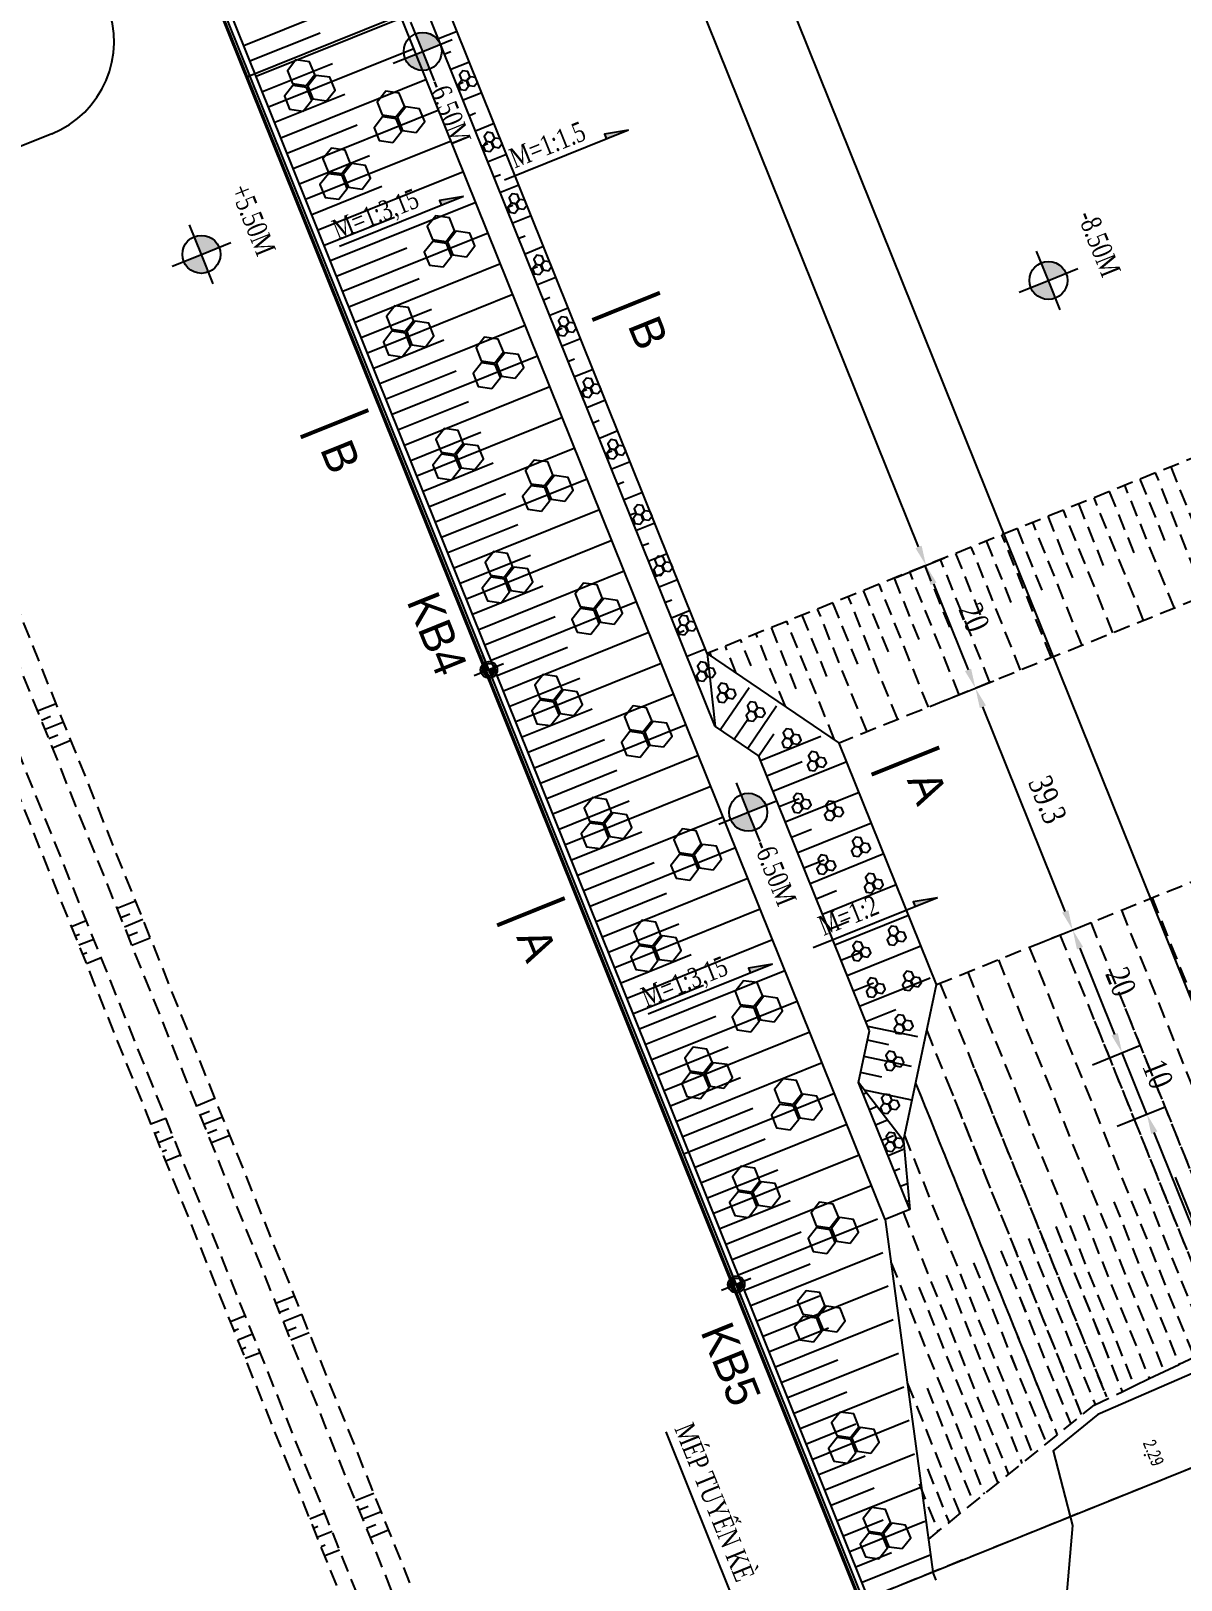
# Model space of a CAD drawing. Header units: millimetres. Extents: x 405522 to 410309, y 2303080 to 2310223.
# Drawn here: x 407684.7 to 407858.2, y 2306347.6 to 2306581.4 of the extents above; entities that cross this region are included whole.
import ezdxf
from ezdxf.enums import TextEntityAlignment as Align
from ezdxf.xclip import XClip

# ---------------------------------------------------------------- set-up
doc = ezdxf.new("R2010")
doc.units = ezdxf.units.MM
doc.header["$LTSCALE"] = 10
doc.header["$MEASUREMENT"] = 0
doc.header["$XCLIPFRAME"] = 0
doc.linetypes.add('HIDDEN', pattern=[0.375, 0.25, -0.125])
doc.layers.get('0').update_dxf_attribs({"linetype": 'CONTINUOUS'})
doc.layers.get('Defpoints').update_dxf_attribs({"linetype": 'CONTINUOUS'})
for name, color, linetype in [('Bao', 1, 'CONTINUOUS'), ('caodo', 7, 'CONTINUOUS'), ('DIM', 4, 'CONTINUOUS'), ('DLINE', 4, 'CONTINUOUS'), ('Hatch', 8, 'CONTINUOUS'), ('Ke', 3, 'CONTINUOUS'), ('Line', 136, 'CONTINUOUS'), ('Main', 3, 'CONTINUOUS'), ('Material', 8, 'CONTINUOUS'), ('MD', 8, 'CONTINUOUS'), ('mois', 3, 'CONTINUOUS'), ('Proposed', 7, 'CONTINUOUS'), ('Section', 4, 'CONTINUOUS'), ('text', 7, 'CONTINUOUS'), ('w', 8, 'CONTINUOUS')]:
    doc.layers.add(name, color=color, linetype=linetype)
doc.styles.add('Bold', font='VHAVANB_1.TTF')
doc.styles.add('Dien', font='simplex.shx', dxfattribs={"width": 0.75})
doc.styles.add('Heading', font='VHVOGU_0.TTF')
doc.styles.add('TextH', font='vntimeh.shx', dxfattribs={"width": 0.75})
doc.styles.add('txt', font='romans.shx', dxfattribs={"height": 0.2})
doc.dimstyles.new('D2', dxfattribs={"dimscale": 2, "dimtxt": 1.8, "dimasz": 1.5, "dimexe": 1.5, "dimexo": 2, "dimgap": 1, "dimtad": 1, "dimdec": 1, "dimdsep": 46, "dimtxsty": 'TextH', "dimcen": 2.5, "dimclrd": 4, "dimclre": 4, "dimclrt": 7, "dimadec": 1, "dimazin": 2, "dimtfac": 1, "dimtdec": 1, "dimtmove": 1, "dimatfit": 0, "dimfxl": 0.25, "dimtolj": 1, "dimtzin": 0, "dimlwd": -1, "dimlwe": -1, "dimarcsym": 0})
doc.dimstyles.new('D6.7', dxfattribs={"dimscale": 6.7, "dimtxt": 1.5, "dimasz": 2, "dimexe": 1.5, "dimexo": 0.5, "dimgap": 1, "dimtad": 1, "dimdec": 0, "dimdsep": 46, "dimtxsty": 'Dien', "dimcen": 1, "dimclrd": 256, "dimclre": 256, "dimclrt": 7, "dimaunit": 1, "dimadec": 3, "dimazin": 0, "dimtfac": 1, "dimtdec": 0, "dimtmove": 1, "dimatfit": 0, "dimfxl": 1, "dimtolj": 1, "dimtzin": 0, "dimlwe": -1, "dimarcsym": 0})

# ---------------------------------------------------------------- blocks, each defined once
blk = doc.blocks.new('*D4')
at = {"layer": 'Defpoints', "color": 0, "linetype": 'Continuous'}
for p in [(408115.12, 2306389.34), (408132.35, 2306346.52), (407836.8, 2306277.35)]:
    blk.add_point(p, dxfattribs=at)
at = {"layer": 'DIM', "linetype": 'Continuous'}
for p, q in [((408116.37, 2306386.23), (408136.1, 2306337.2)), ((407838.05, 2306274.24), (407857.79, 2306225.21))]:
    blk.add_line(p, q, dxfattribs=at)
at = {"layer": 'DIM', "linetype": 'Continuous', "lineweight": -2}
blk.add_line((407866.47, 2306239.54), (408119.92, 2306341.52), dxfattribs=at)
at = {"layer": 'DIM', "linetype": 'Continuous'}
for points in [[(408119.08, 2306343.59), (408120.75, 2306339.45), (408132.35, 2306346.52)], [(407865.63, 2306241.61), (407867.3, 2306237.46), (407854.03, 2306234.53)]]:
    blk.add_solid(points, dxfattribs=at)
at = {"layer": 'DIM', "color": 7, "linetype": 'Continuous', "insert": (407988.81, 2306301.4), "char_height": 10.05, "attachment_point": 5, "rotation": 21.9189, "style": 'Dien'}
blk.add_mtext('\\A1;300', dxfattribs=at)
blk = doc.blocks.new('*D6')
at = {"layer": 'Defpoints', "color": 0, "linetype": 'Continuous'}
for p in [(408519.48, 2306591.77), (407115.96, 2305987.3), (407150.7, 2305900.97)]:
    blk.add_point(p, dxfattribs=at)
at = {"layer": 'DIM', "linetype": 'Continuous'}
for p, q in [((408520.73, 2306588.66), (408571.73, 2306461.93)), ((407117.22, 2305984.19), (407154.45, 2305891.65))]:
    blk.add_line(p, q, dxfattribs=at)
at = {"layer": 'DIM', "linetype": 'Continuous', "lineweight": -2}
blk.add_line((408555.54, 2306466.25), (407163.13, 2305905.97), dxfattribs=at)
at = {"layer": 'DIM', "linetype": 'Continuous'}
for points in [[(408554.71, 2306468.33), (408556.38, 2306464.18), (408567.98, 2306471.26)], [(407162.3, 2305908.04), (407163.97, 2305903.9), (407150.7, 2305900.97)]]:
    blk.add_solid(points, dxfattribs=at)
at = {"layer": 'DIM', "color": 7, "linetype": 'Continuous', "insert": (407854.96, 2306196.99), "char_height": 10.05, "attachment_point": 5, "rotation": 21.9189, "style": 'Dien'}
blk.add_mtext('\\A1;1528', dxfattribs=at)
blk = doc.blocks.new('A$C2EB2327C')
h = blk.add_hatch(color=256)
h.paths.add_polyline_path([(0, 3.85), (0, 0), (3.85, 0, 0.414214)])
h.paths.add_polyline_path([(0, 0), (-3.85, 0, 0.414214), (0, -3.85)])
for p, q in [((0, 9.61), (0, -9.61)), ((9.61, 0), (-9.61, 0))]:
    blk.add_line(p, q)
for radius in [5, 3.85]:
    blk.add_circle((0, 0), radius)
blk = doc.blocks.new('b')
at = {"layer": 'DLINE'}
h = blk.add_hatch(color=256, dxfattribs=at)
h.paths.add_polyline_path([(0, 1.6875, 0.41421356), (-1.6875, 0), (0, 0)])
h.paths.add_polyline_path([(1.6875, 0), (0, 0), (0, -1.6875, 0.41421356)])
for points in [[(0, -2.8125), (0, 0), (0, 2.8125)], [(2.8125, 0), (0, 0), (-2.8125, 0)]]:
    blk.add_lwpolyline(points, dxfattribs=at)
blk.add_circle((0, 0), 1.6875, dxfattribs=at)
blk = doc.blocks.new('Graded rock')
for points in [[(3.01, 2.04), (1.97, 3.84), (-0.11, 3.84), (-1.14, 2.04), (-0.11, 0.24), (1.97, 0.24)], [(-0.3, 0.07), (-1.34, 1.87), (-3.42, 1.87), (-4.46, 0.07), (-3.42, -1.73), (-1.34, -1.73)], [(3.12, -1.8), (2.08, 0), (0, 0), (-1.04, -1.8), (0, -3.6), (2.08, -3.6)]]:
    blk.add_lwpolyline(points, close=True)
blk = doc.blocks.new('20')
at = {"layer": 'caodo', "color": 8, "linetype": 'Continuous'}
blk.add_point((245.21, -941.99, -0.03), dxfattribs=at)
at = {"layer": 'caodo', "color": 8, "linetype": 'Continuous', "style": 'txt', "width": 0.75}
for s, p in [('2.29', (245.71, -941.99, -0.03)), ('2.33', (231.58, -950.66, 0.01))]:
    blk.add_text(s, height=1.8, rotation=292, dxfattribs=at).set_placement(p, align=Align.CENTER)
blk = doc.blocks.new('*D37')
at = {"layer": 'Defpoints', "color": 0, "linetype": 'Continuous'}
for p in [(407853.09, 2306417.94), (407846.53, 2306415.3), (407860.58, 2306364.89)]:
    blk.add_point(p, dxfattribs=at)
at = {"layer": 'DIM', "color": 4}
for p, q in [((407850.24, 2306416.8), (407855.87, 2306419.06)), ((407871.38, 2306372.47), (407854.21, 2306415.16)), ((407864.29, 2306366.38), (407875.29, 2306370.81))]:
    blk.add_line(p, q, dxfattribs=at)
at = {"layer": 'DIM', "color": 4, "linetype": 'Continuous'}
for points in [[(407854.67, 2306415.35), (407853.74, 2306414.97), (407853.09, 2306417.94)], [(407871.85, 2306372.66), (407870.92, 2306372.28), (407872.5, 2306369.69)]]:
    blk.add_solid(points, dxfattribs=at)
at = {"layer": 'DIM', "color": 7, "linetype": 'Continuous', "insert": (407866.32, 2306395.23), "char_height": 3.6, "attachment_point": 5, "rotation": 291.9189, "style": 'TextH'}
blk.add_mtext('\\A1;52', dxfattribs=at)
blk = doc.blocks.new('*D38')
at = {"layer": 'Defpoints', "color": 0, "linetype": 'Continuous'}
for p in [(407841.89, 2306445.77), (407833.68, 2306442.47), (407841.14, 2306423.92)]:
    blk.add_point(p, dxfattribs=at)
at = {"layer": 'DIM', "color": 4}
for p, q in [((407837.39, 2306443.96), (407844.67, 2306446.89)), ((407848.23, 2306430), (407843.01, 2306442.99)), ((407844.86, 2306425.41), (407852.14, 2306428.34))]:
    blk.add_line(p, q, dxfattribs=at)
at = {"layer": 'DIM', "color": 4, "linetype": 'Continuous'}
for points in [[(407843.47, 2306443.18), (407842.54, 2306442.81), (407841.89, 2306445.77)], [(407848.7, 2306430.19), (407847.77, 2306429.82), (407849.35, 2306427.22)]]:
    blk.add_solid(points, dxfattribs=at)
at = {"layer": 'DIM', "color": 7, "linetype": 'Continuous', "insert": (407849.15, 2306437.92), "char_height": 3.6, "attachment_point": 5, "rotation": 291.9189, "style": 'TextH'}
blk.add_mtext('\\A1;20', dxfattribs=at)
blk = doc.blocks.new('*D39')
at = {"layer": 'Defpoints', "color": 0, "linetype": 'Continuous'}
for p in [(407729.9, 2306724.09), (407717.98, 2306719.29), (407811.54, 2306497.49)]:
    blk.add_point(p, dxfattribs=at)
at = {"layer": 'DIM', "color": 4}
for p, q in [((407721.69, 2306720.79), (407732.68, 2306725.21)), ((407818.63, 2306503.57), (407731.02, 2306721.31)), ((407815.25, 2306498.98), (407822.53, 2306501.91))]:
    blk.add_line(p, q, dxfattribs=at)
at = {"layer": 'DIM', "color": 4, "linetype": 'Continuous'}
for points in [[(407731.48, 2306721.49), (407730.55, 2306721.12), (407729.9, 2306724.09)], [(407819.09, 2306503.76), (407818.17, 2306503.38), (407819.75, 2306500.79)]]:
    blk.add_solid(points, dxfattribs=at)
at = {"layer": 'DIM', "color": 7, "linetype": 'Continuous', "insert": (407778.35, 2306613.86), "char_height": 3.6, "attachment_point": 5, "rotation": 291.9189, "style": 'TextH'}
blk.add_mtext('\\A1;240.7', dxfattribs=at)
blk = doc.blocks.new('*D41')
at = {"layer": 'Defpoints', "color": 0, "linetype": 'Continuous'}
for p in [(407849.35, 2306427.22), (407841.14, 2306423.92), (407844.88, 2306414.64)]:
    blk.add_point(p, dxfattribs=at)
at = {"layer": 'DIM', "color": 4}
for p, q in [((407844.86, 2306425.41), (407852.14, 2306428.34)), ((407853.09, 2306417.94), (407849.35, 2306427.22)), ((407848.59, 2306416.13), (407855.87, 2306419.06))]:
    blk.add_line(p, q, dxfattribs=at)
at = {"layer": 'DIM', "color": 7, "linetype": 'Continuous', "insert": (407854.74, 2306424), "char_height": 3.6, "attachment_point": 5, "rotation": 291.9189, "style": 'TextH'}
blk.add_mtext('\\A1;10', dxfattribs=at)
blk = doc.blocks.new('*D43')
at = {"layer": 'Defpoints', "color": 0, "linetype": 'Continuous'}
for p in [(407685.14, 2306800.92), (407884.22, 2306374.4), (407860.58, 2306364.89)]:
    blk.add_point(p, dxfattribs=at)
at = {"layer": 'DIM', "color": 4}
for p, q in [((407688.85, 2306802.41), (407711.56, 2306811.55)), ((407709.9, 2306807.64), (407883.1, 2306377.19)), ((407864.29, 2306366.38), (407887.01, 2306375.52))]:
    blk.add_line(p, q, dxfattribs=at)
at = {"layer": 'DIM', "color": 4, "linetype": 'Continuous'}
for points in [[(407710.36, 2306807.83), (407709.43, 2306807.46), (407708.78, 2306810.43)], [(407883.57, 2306377.37), (407882.64, 2306377), (407884.22, 2306374.4)]]:
    blk.add_solid(points, dxfattribs=at)
at = {"layer": 'DIM', "color": 7, "linetype": 'Continuous', "insert": (407800.03, 2306593.83), "char_height": 3.6, "attachment_point": 5, "rotation": 291.9189, "style": 'TextH'}
blk.add_mtext('\\A1;470', dxfattribs=at)
blk = doc.blocks.new('1.5')
at = {"layer": 'DLINE', "color": 4}
blk.add_line((10.1, 0), (0, 0), dxfattribs=at)
blk.add_lwpolyline([(10.1, 0), (8.3, 0.4), (8.3, 0)], dxfattribs=at)
blk.add_solid([(8.3, 0), (8.3, 0.4), (10.1, 0)], dxfattribs=at)
blk = doc.blocks.new('*D47')
at = {"layer": 'Defpoints', "color": 0, "linetype": 'Continuous'}
for p in [(407827.22, 2306482.23), (407819.01, 2306478.93), (407833.68, 2306442.47)]:
    blk.add_point(p, dxfattribs=at)
at = {"layer": 'DIM', "color": 4}
for p, q in [((407822.72, 2306480.42), (407830, 2306483.35)), ((407840.77, 2306448.56), (407828.34, 2306479.45)), ((407837.39, 2306443.96), (407844.67, 2306446.89))]:
    blk.add_line(p, q, dxfattribs=at)
at = {"layer": 'DIM', "color": 4, "linetype": 'Continuous'}
for points in [[(407828.8, 2306479.64), (407827.87, 2306479.26), (407827.22, 2306482.23)], [(407841.23, 2306448.74), (407840.3, 2306448.37), (407841.89, 2306445.77)]]:
    blk.add_solid(points, dxfattribs=at)
at = {"layer": 'DIM', "color": 7, "linetype": 'Continuous', "insert": (407838.08, 2306465.42), "char_height": 3.6, "attachment_point": 5, "rotation": 291.9189, "style": 'TextH'}
blk.add_mtext('\\A1;39.3', dxfattribs=at)
blk = doc.blocks.new('*D48')
at = {"layer": 'Defpoints', "color": 0, "linetype": 'Continuous'}
for p in [(407811.54, 2306497.49), (407827.22, 2306482.23), (407819.01, 2306478.93)]:
    blk.add_point(p, dxfattribs=at)
at = {"layer": 'DIM', "color": 4}
for p, q in [((407815.25, 2306498.98), (407822.53, 2306501.91)), ((407820.87, 2306498.01), (407826.1, 2306485.02)), ((407822.72, 2306480.42), (407830, 2306483.35))]:
    blk.add_line(p, q, dxfattribs=at)
at = {"layer": 'DIM', "color": 4, "linetype": 'Continuous'}
for points in [[(407821.33, 2306498.19), (407820.41, 2306497.82), (407819.75, 2306500.79)], [(407826.56, 2306485.2), (407825.63, 2306484.83), (407827.22, 2306482.23)]]:
    blk.add_solid(points, dxfattribs=at)
at = {"layer": 'DIM', "color": 7, "linetype": 'Continuous', "insert": (407827.01, 2306492.93), "char_height": 3.6, "attachment_point": 5, "rotation": 291.9189, "style": 'TextH'}
blk.add_mtext('\\A1;20', dxfattribs=at)
blk = doc.blocks.new('*D50')
at = {"layer": 'Defpoints', "color": 0, "linetype": 'Continuous'}
for p in [(407494.82, 2306933.31), (408995.35, 2306821.5), (407742.64, 2306317.43)]:
    blk.add_point(p, dxfattribs=at)
at = {"layer": 'Hatch', "color": 4, "linetype": 'Continuous'}
for p, q in [((407498.53, 2306934.8), (408750.32, 2307438.5)), ((408748.65, 2307434.6), (408994.23, 2306824.28)), ((407746.35, 2306318.92), (408998.14, 2306822.62))]:
    blk.add_line(p, q, dxfattribs=at)
for points in [[(408749.12, 2307434.78), (408748.19, 2307434.41), (408747.53, 2307437.38)], [(408994.7, 2306824.47), (408993.77, 2306824.09), (408995.35, 2306821.5)]]:
    blk.add_solid(points, dxfattribs=at)
at = {"layer": 'Hatch', "color": 7, "linetype": 'Continuous', "insert": (408874.97, 2307130.86), "char_height": 3.6, "attachment_point": 5, "rotation": 291.9189, "style": 'TextH'}
blk.add_mtext('\\A1;663.9', dxfattribs=at)
blk = doc.blocks.new('*D54')
at = {"layer": 'Defpoints', "color": 0, "linetype": 'Continuous'}
for p in [(408495.7, 2307336.05), (407494.82, 2306933.31), (407742.64, 2306317.43)]:
    blk.add_point(p, dxfattribs=at)
at = {"layer": 'Hatch', "color": 4, "linetype": 'Continuous'}
for p, q in [((407498.53, 2306934.8), (408498.49, 2307337.17)), ((408742.4, 2306722.95), (408496.82, 2307333.26)), ((407746.35, 2306318.92), (408746.31, 2306721.28))]:
    blk.add_line(p, q, dxfattribs=at)
for points in [[(408497.29, 2307333.45), (408496.36, 2307333.08), (408495.7, 2307336.05)], [(408742.87, 2306723.13), (408741.94, 2306722.76), (408743.52, 2306720.16)]]:
    blk.add_solid(points, dxfattribs=at)
at = {"layer": 'Hatch', "color": 7, "linetype": 'Continuous', "insert": (408623.14, 2307029.52), "char_height": 3.6, "attachment_point": 5, "rotation": 291.9189, "style": 'TextH'}
blk.add_mtext('\\A1;663.9', dxfattribs=at)

msp = doc.modelspace()

# ---------------------------------------------------------------- linework, layer by layer
at = {"flags": 128}
msp.add_lwpolyline([(407717.22, 2306574.55), (407995.53, 2306686.53), (407986.57, 2306708.8), (407708.26, 2306596.81)], dxfattribs=at)
at = {"layer": 'Bao', "const_width": 0.5, "flags": 128}
msp.add_lwpolyline([(407800.06, 2306340.54), (407809.8, 2306344.46), (407634.35, 2306780.48)], dxfattribs=at)
at = {"layer": 'Hatch', "color": 8, "linetype": 'HIDDEN'}
for p, q in [((407860.46, 2306506.39), (407856.73, 2306515.67)), ((407857.24, 2306494.31), (407849.77, 2306512.87)), ((407855.82, 2306504.52), (407852.09, 2306513.8)), ((407861.88, 2306496.18), (407854.41, 2306514.73)), ((407852.6, 2306492.45), (407845.13, 2306511)), ((407851.19, 2306502.66), (407847.45, 2306511.93)), ((407841.91, 2306498.92), (407838.18, 2306508.2)), ((407847.96, 2306490.58), (407840.49, 2306509.14)), ((407846.55, 2306500.79), (407842.81, 2306510.07)), ((407837.27, 2306497.06), (407833.54, 2306506.34)), ((407843.32, 2306488.71), (407835.86, 2306507.27)), ((407834.04, 2306484.98), (407826.58, 2306503.54)), ((407832.63, 2306495.19), (407828.9, 2306504.47)), ((407838.68, 2306486.85), (407831.22, 2306505.4)), ((407823.35, 2306491.46), (407819.62, 2306500.74)), ((407829.41, 2306483.12), (407821.94, 2306501.67)), ((407827.99, 2306493.33), (407824.26, 2306502.6)), ((407818.72, 2306489.59), (407814.98, 2306498.87)), ((407824.77, 2306481.25), (407817.3, 2306499.8)), ((407815.49, 2306477.52), (407808.02, 2306496.07)), ((407814.08, 2306487.73), (407810.34, 2306497)), ((407820.13, 2306479.38), (407812.66, 2306497.94)), ((407810.85, 2306475.65), (407803.39, 2306494.2)), ((407809.44, 2306485.86), (407805.71, 2306495.14)), ((407800.16, 2306482.13), (407796.43, 2306491.4)), ((407805.95, 2306474.44), (407798.75, 2306492.34)), ((407804.8, 2306483.99), (407801.07, 2306493.27)), ((407793.36, 2306485.64), (407791.79, 2306489.54)), ((407798.53, 2306479.48), (407794.11, 2306490.47)), ((407787.4, 2306487.05), (407787.15, 2306487.67)), ((407791.11, 2306484.53), (407789.47, 2306488.6)), ((407853.88, 2306450.6), (407880.24, 2306385.09)), ((407849.24, 2306448.74), (407875.54, 2306383.37)), ((407849.24, 2306448.74), (407875.54, 2306383.37)), ((407839.97, 2306445), (407864.83, 2306383.23)), ((407844.61, 2306446.87), (407870.39, 2306382.78)), ((407835.33, 2306443.14), (407860.22, 2306381.27)), ((407830.69, 2306441.27), (407855.7, 2306379.11)), ((407821.86, 2306437.72), (407847.1, 2306375)), ((407826.05, 2306439.4), (407851.18, 2306376.95)), ((407849.83, 2306433.88), (407870.39, 2306382.78)), ((407819.86, 2306430.59), (407843.23, 2306372.51)), ((407845.19, 2306432.01), (407864.83, 2306383.23)), ((407827.09, 2306424.73), (407846.99, 2306375.26)), ((407818.18, 2306422.65), (407839.56, 2306369.54)), ((407822.9, 2306423.04), (407842.86, 2306373.43)), ((407818.81, 2306421.08), (407838.73, 2306371.6)), ((407816.5, 2306414.72), (407835.88, 2306366.56)), ((407852.68, 2306406.72), (407862.48, 2306382.35)), ((407852.68, 2306406.72), (407862.48, 2306382.35)), ((407816.3, 2306403.14), (407832.21, 2306363.58)), ((407843.52, 2306402.69), (407853.44, 2306378.03)), ((407843.52, 2306402.69), (407853.44, 2306378.03)), ((407848.1, 2306404.7), (407857.96, 2306380.19)), ((407848.1, 2306404.7), (407857.96, 2306380.19)), ((407839.33, 2306401), (407849.25, 2306376.34)), ((407839.33, 2306401), (407849.25, 2306376.34)), ((407839.39, 2306400.86), (407849.37, 2306376.05)), ((407839.39, 2306400.86), (407849.37, 2306376.05)), ((407839.39, 2306400.86), (407849.24, 2306376.37)), ((407839.39, 2306400.86), (407849.36, 2306376.08)), ((407835.2, 2306399.17), (407845.18, 2306374.36)), ((407835.2, 2306399.17), (407845.18, 2306374.36)), ((407835.2, 2306399.17), (407845.05, 2306374.68)), ((407835.2, 2306399.17), (407845.17, 2306374.39)), ((407835.2, 2306399.17), (407845.12, 2306374.51)), ((407835.2, 2306399.17), (407845.31, 2306374.04)), ((407814.45, 2306395.63), (407828.54, 2306360.61)), ((407831.06, 2306397.34), (407841.05, 2306372.53)), ((407831.06, 2306397.34), (407841.05, 2306372.53)), ((407831.06, 2306397.34), (407840.92, 2306372.85)), ((407831.06, 2306397.34), (407841.03, 2306372.56)), ((407831.06, 2306397.34), (407840.99, 2306372.68)), ((407831.06, 2306397.34), (407841.59, 2306371.18)), ((407822.8, 2306393.67), (407832.78, 2306368.87)), ((407822.8, 2306393.67), (407832.78, 2306368.87)), ((407822.8, 2306393.67), (407832.65, 2306369.18)), ((407822.8, 2306393.67), (407832.77, 2306368.89)), ((407822.8, 2306393.67), (407832.72, 2306369.01)), ((407822.8, 2306393.67), (407834.24, 2306365.23)), ((407826.93, 2306395.51), (407836.91, 2306370.7)), ((407826.93, 2306395.51), (407836.91, 2306370.7)), ((407826.93, 2306395.51), (407836.79, 2306371.02)), ((407826.93, 2306395.51), (407837.92, 2306368.21)), ((407818.67, 2306391.84), (407828.65, 2306367.03)), ((407818.67, 2306391.84), (407828.65, 2306367.03)), ((407818.67, 2306391.84), (407830.57, 2306362.26)), ((407816.92, 2306377.38), (407824.87, 2306357.63)), ((407819.92, 2306376.61), (407826.9, 2306359.28)), ((407819.97, 2306364.41), (407823.23, 2306356.31)), ((407818.7, 2306362.14), (407821.59, 2306354.98))]:
    msp.add_line(p, q, dxfattribs=at)
at = {"layer": 'Hatch', "linetype": 'Continuous', "flags": 128}
for points in [[(407793.06, 2306482.32), (407788.71, 2306475.93)], [(407792.86, 2306477.52), (407790.78, 2306474.52)], [(407797.2, 2306479.51), (407792.85, 2306473.12)], [(407796.78, 2306475.32), (407794.51, 2306471.98)], [(407818.51, 2306429.6), (407810.95, 2306431.2)], [(407814.14, 2306428.43), (407810.9, 2306429.12)], [(407817.57, 2306425.15), (407810.38, 2306426.67)], [(407813.11, 2306423.54), (407809.87, 2306424.22)], [(407817.63, 2306420.06), (407810.46, 2306421.58)]]:
    msp.add_lwpolyline(points, dxfattribs=at)
at = {"layer": 'Ke', "color": 8, "linetype": 'HIDDEN'}
for p, q in [((407747.49, 2306325.2), (407571.29, 2306763.08)), ((407743.74, 2306321.11), (407568.52, 2306756.58)), ((407750.27, 2306326.32), (407576.84, 2306757.34)), ((407740.62, 2306322.44), (407567.19, 2306753.46))]:
    msp.add_line(p, q, dxfattribs=at)
at = {"layer": 'Ke', "color": 8, "linetype": 'Continuous'}
for p, q in [((407685.67, 2306478.83), (407688.45, 2306479.95)), ((407686.23, 2306477.44), (407687.62, 2306478)), ((407686.79, 2306476.05), (407689.57, 2306477.17)), ((407687.35, 2306474.66), (407688.74, 2306475.22)), ((407687.91, 2306473.26), (407690.69, 2306474.38)), ((407697.66, 2306449.03), (407700.44, 2306450.15)), ((407690.79, 2306446.27), (407693.02, 2306447.17)), ((407698.22, 2306447.64), (407699.61, 2306448.2)), ((407698.78, 2306446.25), (407701.56, 2306447.37)), ((407691.35, 2306444.88), (407692, 2306445.14)), ((407699.34, 2306444.86), (407700.73, 2306445.42)), ((407691.91, 2306443.49), (407694.14, 2306444.38)), ((407692.47, 2306442.1), (407693.12, 2306442.36)), ((407699.9, 2306443.47), (407702.68, 2306444.59)), ((407693.03, 2306440.7), (407695.26, 2306441.6)), ((407709.65, 2306419.23), (407712.43, 2306420.35)), ((407702.78, 2306416.47), (407705.01, 2306417.37)), ((407710.21, 2306417.84), (407711.6, 2306418.4)), ((407710.77, 2306416.45), (407713.55, 2306417.57)), ((407703.34, 2306415.08), (407703.99, 2306415.34)), ((407703.9, 2306413.69), (407706.13, 2306414.58)), ((407711.33, 2306415.06), (407712.72, 2306415.62)), ((407711.89, 2306413.67), (407714.67, 2306414.79)), ((407704.46, 2306412.3), (407705.11, 2306412.56)), ((407705.02, 2306410.91), (407707.25, 2306411.8)), ((407721.64, 2306389.44), (407724.42, 2306390.55)), ((407722.2, 2306388.04), (407723.59, 2306388.6)), ((407714.77, 2306386.67), (407717, 2306387.57)), ((407722.76, 2306386.65), (407725.54, 2306387.77)), ((407715.33, 2306385.28), (407715.98, 2306385.54)), ((407715.89, 2306383.89), (407718.12, 2306384.79)), ((407723.32, 2306385.26), (407724.71, 2306385.82)), ((407723.88, 2306383.87), (407726.66, 2306384.99)), ((407716.45, 2306382.5), (407717.1, 2306382.76)), ((407717.01, 2306381.11), (407719.24, 2306382)), ((407733.63, 2306359.64), (407736.41, 2306360.76)), ((407734.19, 2306358.24), (407735.58, 2306358.8)), ((407726.76, 2306356.87), (407728.99, 2306357.77)), ((407734.75, 2306356.85), (407737.53, 2306357.97)), ((407735.31, 2306355.46), (407736.7, 2306356.02)), ((407727.32, 2306355.48), (407727.97, 2306355.74)), ((407727.88, 2306354.09), (407730.11, 2306354.99)), ((407735.87, 2306354.07), (407738.65, 2306355.19)), ((407728.44, 2306352.7), (407729.09, 2306352.96)), ((407729, 2306351.31), (407731.23, 2306352.2))]:
    msp.add_line(p, q, dxfattribs=at)
at = {"layer": 'Line', "color": 152, "linetype": 'Continuous'}
msp.add_line((407687.8, 2306565.94), (407492.98, 2306487.55), dxfattribs=at)
msp.add_arc((407682.2, 2306579.86), 15, 291.9189, 21.9189, dxfattribs=at)
at = {"layer": 'Main'}
for p, q in [((407810.45, 2306344.18), (407629.22, 2306794.58)), ((407811.55, 2306343.71), (407630, 2306794.9)), ((407787.95, 2306476.45), (407690.37, 2306718.96)), ((407813.58, 2306402.05), (407686.66, 2306717.47)), ((407786.74, 2306487.5), (407696.88, 2306710.8)), ((407786.74, 2306487.5), (407806.65, 2306473.96)), ((407787.95, 2306476.45), (407794.51, 2306471.98)), ((407821.32, 2306437.5), (407806.65, 2306473.96)), ((407811.2, 2306430.52), (407794.51, 2306471.98)), ((407816.34, 2306413.94), (407821.32, 2306437.5)), ((407809.56, 2306422.75), (407811.2, 2306430.52)), ((407817.29, 2306403.54), (407809.56, 2306422.75)), ((407817.29, 2306403.54), (407813.58, 2306402.05))]:
    msp.add_line(p, q, dxfattribs=at)
at = {"layer": 'Main', "color": 9, "linetype": 'HIDDEN'}
msp.add_line((407993.57, 2306570.73), (407786.74, 2306487.5), dxfattribs=at)
at = {"layer": 'Main', "linetype": 'Continuous'}
msp.add_line((407821.29, 2306347.63), (407820.79, 2306348.88), dxfattribs=at)
at = {"layer": 'Main', "color": 9, "linetype": 'HIDDEN', "flags": 128}
msp.add_lwpolyline([(407821.32, 2306437.5), (408038.95, 2306525.07), (408024.28, 2306561.53), (407806.65, 2306473.96)], dxfattribs=at)
at = {"layer": 'Main', "flags": 128}
for points in [[(407786.74, 2306487.5), (407787.95, 2306476.45)], [(407816.34, 2306413.94), (407809.56, 2306422.75)], [(407816.34, 2306413.94), (407817.29, 2306403.54)]]:
    msp.add_lwpolyline(points, dxfattribs=at)
at = {"layer": 'Main', "linetype": 'Continuous', "flags": 128}
msp.add_lwpolyline([(407813.58, 2306402.05), (407820.79, 2306348.88)], dxfattribs=at)
at = {"layer": 'Main', "color": 9, "linetype": 'HIDDEN'}
msp.add_polyline3d([(407820.16, 2306353.82, -2.81), (407845.11, 2306374.03, 2.29), (407849.37, 2306376.05, 2.2), (407851.18, 2306376.95, 2.16), (407853.44, 2306378.03, 2.13), (407855.7, 2306379.11, 2.1), (407857.96, 2306380.19, 2.07), (407860.22, 2306381.27, 2.04), (407862.48, 2306382.35, 2.01), (407864.83, 2306383.23, 2.02), (407867.22, 2306383.97, 2.06), (407870.39, 2306382.78, 2.52), (407873.14, 2306382.65, 2.75), (407875.54, 2306383.37, 2.79), (407877.95, 2306384.1, 2.84), (407880.24, 2306385.09, 2.82), (407882.42, 2306386.38, 2.75)], dxfattribs=at)
at = {"layer": 'MD', "color": 8, "linetype": 'Continuous'}
for p, q in [((407738.74, 2306588.04), (407716.79, 2306579.2)), ((407740.61, 2306583.4), (407718.66, 2306574.57)), ((407728.31, 2306581.14), (407717.72, 2306576.88)), ((407742.47, 2306578.76), (407720.52, 2306569.93)), ((407730.17, 2306576.51), (407719.59, 2306572.25)), ((407744.34, 2306574.12), (407722.39, 2306565.29)), ((407732.04, 2306571.87), (407721.46, 2306567.61)), ((407746.2, 2306569.48), (407724.25, 2306560.65)), ((407733.91, 2306567.23), (407723.32, 2306562.97)), ((407748.07, 2306564.84), (407726.12, 2306556.01)), ((407735.77, 2306562.59), (407725.19, 2306558.33)), ((407749.94, 2306560.2), (407727.99, 2306551.37)), ((407737.64, 2306557.95), (407727.05, 2306553.69)), ((407751.8, 2306555.57), (407729.85, 2306546.73)), ((407739.51, 2306553.31), (407728.92, 2306549.05)), ((407753.67, 2306550.93), (407731.72, 2306542.1)), ((407741.37, 2306548.67), (407730.79, 2306544.41)), ((407755.54, 2306546.29), (407733.59, 2306537.46)), ((407743.24, 2306544.04), (407732.65, 2306539.78)), ((407757.4, 2306541.65), (407735.45, 2306532.82)), ((407745.11, 2306539.4), (407734.52, 2306535.14)), ((407759.27, 2306537.01), (407737.32, 2306528.18)), ((407746.97, 2306534.76), (407736.39, 2306530.5)), ((407761.14, 2306532.37), (407739.19, 2306523.54)), ((407748.84, 2306530.12), (407738.25, 2306525.86)), ((407763, 2306527.73), (407741.05, 2306518.9)), ((407750.71, 2306525.48), (407740.12, 2306521.22)), ((407764.87, 2306523.1), (407742.92, 2306514.26)), ((407752.57, 2306520.84), (407741.99, 2306516.58)), ((407766.74, 2306518.46), (407744.79, 2306509.63)), ((407754.44, 2306516.2), (407743.85, 2306511.94)), ((407768.6, 2306513.82), (407746.65, 2306504.99)), ((407756.3, 2306511.57), (407745.72, 2306507.31)), ((407770.47, 2306509.18), (407748.52, 2306500.35)), ((407758.17, 2306506.93), (407747.59, 2306502.67)), ((407772.34, 2306504.54), (407750.39, 2306495.71)), ((407760.04, 2306502.29), (407749.45, 2306498.03)), ((407780.7, 2306502.52), (407777.91, 2306501.4)), ((407774.2, 2306499.9), (407752.25, 2306491.07)), ((407779.82, 2306499.47), (407778.85, 2306499.08)), ((407761.9, 2306497.65), (407751.32, 2306493.39)), ((407776.07, 2306495.26), (407754.12, 2306486.43)), ((407763.77, 2306493.01), (407753.19, 2306488.75)), ((407777.93, 2306490.63), (407755.99, 2306481.79)), ((407765.64, 2306488.37), (407755.05, 2306484.11)), ((407779.8, 2306485.99), (407757.85, 2306477.16)), ((407767.5, 2306483.73), (407756.92, 2306479.47)), ((407781.67, 2306481.35), (407759.72, 2306472.52)), ((407769.37, 2306479.1), (407758.78, 2306474.84)), ((407783.53, 2306476.71), (407761.58, 2306467.88)), ((407771.24, 2306474.46), (407760.65, 2306470.2)), ((407785.4, 2306472.07), (407763.45, 2306463.24)), ((407773.1, 2306469.82), (407762.52, 2306465.56)), ((407787.27, 2306467.43), (407765.32, 2306458.6)), ((407774.97, 2306465.18), (407764.38, 2306460.92)), ((407789.13, 2306462.79), (407767.18, 2306453.96)), ((407776.84, 2306460.54), (407766.25, 2306456.28)), ((407791, 2306458.16), (407769.05, 2306449.32)), ((407778.7, 2306455.9), (407768.12, 2306451.64)), ((407792.87, 2306453.52), (407770.92, 2306444.69)), ((407780.57, 2306451.26), (407769.98, 2306447)), ((407794.73, 2306448.88), (407772.78, 2306440.05)), ((407782.44, 2306446.63), (407771.85, 2306442.37)), ((407796.6, 2306444.24), (407774.65, 2306435.41)), ((407784.3, 2306441.99), (407773.72, 2306437.73)), ((407798.47, 2306439.6), (407776.52, 2306430.77)), ((407786.17, 2306437.35), (407775.58, 2306433.09)), ((407800.33, 2306434.96), (407778.38, 2306426.13)), ((407788.03, 2306432.71), (407777.45, 2306428.45)), ((407802.2, 2306430.32), (407780.25, 2306421.49)), ((407789.9, 2306428.07), (407779.32, 2306423.81)), ((407804.07, 2306425.69), (407782.12, 2306416.85)), ((407791.77, 2306423.43), (407781.18, 2306419.17)), ((407805.93, 2306421.05), (407783.2, 2306411.9)), ((407793.63, 2306418.79), (407783.05, 2306414.53)), ((407807.8, 2306416.41), (407785.85, 2306407.58)), ((407795.5, 2306414.16), (407784.92, 2306409.9)), ((407809.66, 2306411.77), (407787.72, 2306402.94)), ((407797.37, 2306409.52), (407786.78, 2306405.26)), ((407799.23, 2306404.88), (407788.65, 2306400.62)), ((407811.53, 2306407.13), (407789.58, 2306398.3)), ((407812.43, 2306402.1), (407791.45, 2306393.66)), ((407800.9, 2306400.16), (407790.51, 2306395.98)), ((407813.23, 2306397.03), (407793.31, 2306389.02)), ((407802.28, 2306395.33), (407792.38, 2306391.34)), ((407814.02, 2306391.97), (407795.18, 2306384.38)), ((407803.66, 2306390.49), (407794.25, 2306386.7)), ((407814.82, 2306386.9), (407797.05, 2306379.75)), ((407805.04, 2306385.66), (407796.11, 2306382.06)), ((407815.61, 2306381.83), (407798.91, 2306375.11)), ((407806.42, 2306380.82), (407797.98, 2306377.43)), ((407807.79, 2306375.99), (407799.85, 2306372.79)), ((407816.41, 2306376.76), (407800.78, 2306370.47)), ((407809.17, 2306371.15), (407801.71, 2306368.15)), ((407817.21, 2306371.69), (407802.65, 2306365.83)), ((407810.55, 2306366.32), (407803.58, 2306363.51)), ((407818, 2306366.62), (407804.51, 2306361.19)), ((407811.93, 2306361.48), (407805.45, 2306358.87)), ((407818.8, 2306361.55), (407806.38, 2306356.55)), ((407813.31, 2306356.65), (407807.31, 2306354.23)), ((407819.59, 2306356.48), (407808.25, 2306351.91)), ((407814.55, 2306351.75), (407809.18, 2306349.59)), ((407820.39, 2306351.41), (407810.11, 2306347.28))]:
    msp.add_line(p, q, dxfattribs=at)
at = {"layer": 'MD', "linetype": 'Continuous'}
for p, q in [((407748.97, 2306581.37), (407746.18, 2306580.25)), ((407748.04, 2306578.31), (407747.12, 2306577.93)), ((407750.83, 2306576.73), (407748.05, 2306575.61)), ((407749.91, 2306573.67), (407748.98, 2306573.29)), ((407752.7, 2306572.1), (407749.92, 2306570.98)), ((407751.78, 2306569.03), (407750.85, 2306568.66)), ((407754.56, 2306567.46), (407751.78, 2306566.34)), ((407753.64, 2306564.39), (407752.72, 2306564.02)), ((407756.43, 2306562.82), (407753.65, 2306561.7)), ((407755.51, 2306559.75), (407754.58, 2306559.38)), ((407758.3, 2306558.18), (407755.51, 2306557.06)), ((407757.38, 2306555.11), (407756.45, 2306554.74)), ((407760.16, 2306553.54), (407757.38, 2306552.42)), ((407759.24, 2306550.48), (407758.31, 2306550.1)), ((407762.03, 2306548.9), (407759.25, 2306547.78)), ((407761.11, 2306545.84), (407760.18, 2306545.46)), ((407763.9, 2306544.26), (407761.11, 2306543.14)), ((407762.98, 2306541.2), (407762.05, 2306540.82)), ((407765.76, 2306539.63), (407762.98, 2306538.51)), ((407764.84, 2306536.56), (407763.91, 2306536.19)), ((407767.63, 2306534.99), (407764.85, 2306533.87)), ((407766.71, 2306531.92), (407765.78, 2306531.55)), ((407769.5, 2306530.35), (407766.71, 2306529.23)), ((407768.57, 2306527.28), (407767.65, 2306526.91)), ((407771.36, 2306525.71), (407768.58, 2306524.59)), ((407770.44, 2306522.64), (407769.51, 2306522.27)), ((407773.23, 2306521.07), (407770.45, 2306519.95)), ((407772.31, 2306518.01), (407771.38, 2306517.63)), ((407775.1, 2306516.43), (407772.31, 2306515.31)), ((407774.17, 2306513.37), (407773.25, 2306512.99)), ((407776.96, 2306511.79), (407774.18, 2306510.67)), ((407776.04, 2306508.73), (407775.11, 2306508.35)), ((407778.83, 2306507.16), (407776.05, 2306506.04)), ((407777.91, 2306504.09), (407776.98, 2306503.72)), ((407782.27, 2306498.6), (407779.49, 2306497.48)), ((407781.4, 2306495.55), (407780.42, 2306495.16)), ((407784.14, 2306493.96), (407781.36, 2306492.84)), ((407783.26, 2306490.91), (407782.29, 2306490.52)), ((407786.48, 2306488.15), (407783.69, 2306487.03)), ((407803.89, 2306474.96), (407794.79, 2306471.3)), ((407801.05, 2306471.12), (407795.72, 2306468.98)), ((407807.79, 2306471.14), (407796.65, 2306466.66)), ((407809.65, 2306466.5), (407798.52, 2306462.02)), ((407800.63, 2306465.56), (407797.59, 2306464.34)), ((407811.52, 2306461.86), (407800.39, 2306457.38)), ((407802.49, 2306460.92), (407799.45, 2306459.7)), ((407813.39, 2306457.22), (407802.25, 2306452.74)), ((407804.36, 2306456.29), (407801.32, 2306455.06)), ((407806.23, 2306451.65), (407803.19, 2306450.42)), ((407815.25, 2306452.58), (407804.12, 2306448.11)), ((407808.09, 2306447.01), (407805.05, 2306445.79)), ((407817.12, 2306447.95), (407805.99, 2306443.47)), ((407809.96, 2306442.37), (407806.92, 2306441.15)), ((407818.99, 2306443.31), (407807.85, 2306438.83)), ((407811.83, 2306437.73), (407808.79, 2306436.51)), ((407820.38, 2306438.48), (407809.72, 2306434.19)), ((407815.21, 2306433.7), (407810.65, 2306431.87)), ((407810.79, 2306421.15), (407810.29, 2306420.94)), ((407812.38, 2306419.09), (407811.22, 2306418.62)), ((407813.96, 2306417.03), (407812.15, 2306416.3)), ((407814.87, 2306414.7), (407813.09, 2306413.99)), ((407816.46, 2306412.65), (407814.02, 2306411.67)), ((407815.82, 2306409.7), (407814.95, 2306409.35)), ((407816.93, 2306407.45), (407815.88, 2306407.03)), ((407817.17, 2306404.85), (407816.82, 2306404.71))]:
    msp.add_line(p, q, dxfattribs=at)
at = {"layer": 'mois', "color": 6, "linetype": 'HIDDEN'}
msp.add_lwpolyline([(406742.66, 2306987.54), (407088.98, 2306054.36), (408088.11, 2306456.46), (407716.71, 2307379.48)], close=True, dxfattribs=at)
at = {"layer": 'Proposed', "color": 8, "linetype": 'Continuous'}
msp.add_line((407857.37, 2306408.46), (407867.22, 2306383.97), dxfattribs=at)
msp.add_line((407857.37, 2306408.46), (407867.22, 2306383.97), dxfattribs=at)
at = {"layer": 'Section', "const_width": 0.6}
for points in [[(407779.59, 2306541.93), (407769.39, 2306537.82)], [(407725.38, 2306520.12), (407735.59, 2306524.22)], [(407821.75, 2306473.3), (407811.54, 2306469.2)], [(407755.02, 2306446.45), (407765.23, 2306450.56)]]:
    msp.add_lwpolyline(points, dxfattribs=at)
at = {"layer": 'Section'}
for points in [[(407770.88, 2306538.43, 0, 1.2, 0), (407772.21, 2306535.13, 0, 0, 0), (407774.18, 2306530.24, 0, 0, 0)], [(407734.09, 2306523.62, 0, 1.2, 0), (407735.42, 2306520.33, 0, 0, 0), (407737.39, 2306515.44, 0, 0, 0)], [(407813.04, 2306469.8, 0, 1.2, 0), (407814.36, 2306466.5, 0, 0, 0), (407816.33, 2306461.61, 0, 0, 0)], [(407763.73, 2306449.96, 0, 1.2, 0), (407765.06, 2306446.67, 0, 0, 0), (407767.03, 2306441.77, 0, 0, 0)]]:
    msp.add_lwpolyline(points, format="xyseb", dxfattribs=at)
at = {"layer": 'w', "linetype": 'Continuous', "flags": 128}
msp.add_lwpolyline([(407920.28, 2306854.97), (408077.54, 2306473.33), (407988.58, 2306432.55), (407947.61, 2306417.49), (407889.54, 2306388.45), (407877.86, 2306382.6), (407867.21, 2306382), (407845.7, 2306372.6), (407838.95, 2306367.13), (407841.84, 2306355.85), (407840.91, 2306344.75), (407836.13, 2306333.53), (407824.93, 2306324.56), (407811.47, 2306320.44), (407796.23, 2306324.52), (407784.95, 2306327.6), (407779.08, 2306324.1), (407533.91, 2306221.91), (407446.84, 2306519.09)], dxfattribs=at)

# ---------------------------------------------------------------- block references
at = {"xscale": 2.000000000210632, "yscale": 2.000000000016314, "zscale": 2, "rotation": 21.91894390744943}
for p in [(407756.11, 2306558.93), (407731.22, 2306548.91), (407802.73, 2306443.08), (407777.84, 2306433.06)]:
    msp.add_blockref('1.5', p, dxfattribs=at)
at = {"layer": 'caodo', "linetype": 'Continuous'}
ref = msp.add_blockref('20', (407607.56, 2307308.49, 2.32), dxfattribs=at)
XClip(ref).set_block_clipping_path([(-1349.6056714252, -661.9058657554), (-160.2432635269, -789.0626177704), (-158.37, -682.7400000002), (-152.5537012776, -565.1435954412), (-154.4567852021, -515.7710593813), (-164.5656294519, -479.7079773764), (-169.8483049072, -457.4688106682), (-166.8279659872, -442.0162156662), (-126.7827336918, -389.4443280851), (-106.0518872158, -361.8542004311), (-63.7794437606, -462.4105278351), (-33.4664476524, -538.7088304474), (-26.8309580461, -536.6440252331), (-14.1947287806, -530.290072049), (2.8735610212, -522.7809317391), (21.7790860042, -516.4300709004), (33.4963699727, -516.3916891841), (41.8323397201, -526.5245847343), (49.3870018656, -538.8965703272), (57.5814736318, -547.8425059784), (240.790552864, -478.5933098081), (312.7168333768, -453.5233669193), (469.9752955258, -835.1642690971), (381.01757411, -875.9365015272), (340.0535600581, -891.0018749475), (281.9833174138, -920.0360526661), (270.299792853, -925.8934261841), (259.6497187838, -926.485182072), (238.1363249943, -935.8876169724), (231.3903178959, -941.3565830942), (234.2801903864, -952.6351198461), (233.349513785, -963.7375780144), (228.571532146, -974.9643217223), (217.3702047821, -983.9257580563), (203.9138266848, -988.0474594873), (188.6712767056, -983.9718116582), (177.3884057824, -980.8930276111), (171.5204358988, -984.3872820092), (-73.6457281185, -1086.5773775354), (-160.7232604475, -789.403599048), (-175.8663177838, -787.8968891632), (-1242.6150691518, -731.5018647434), (-1048.644501777, -1275.3187000523), (-581.3011768161, -1893.663355621), (45.2581508098, -1711.1176481554), (672.5305126871, -1468.6534206932), (1174.4624007965, -665.2848953921), (720.1397881705, 463.7992460099), (-44.8650585066, 588.3045099438), (-757.8349164568, 52.9536143756)])
at = {"layer": 'DIM', "xscale": 1.699999999892283, "yscale": 1.700000000011642, "zscale": 1.7, "rotation": 291.9189438844821}
for p in [(407743.79, 2306578.36), (407710.39, 2306547.73), (407838.23, 2306543.79), (407792.92, 2306463.52)]:
    msp.add_blockref('b', p, dxfattribs=at)
at = {"layer": 'DLINE', "xscale": 0.2499999999611431, "yscale": 0.25, "zscale": 0.25, "rotation": 291.9189438703218}
for p in [(407753.78, 2306485.02), (407791.11, 2306392.25)]:
    msp.add_blockref('A$C2EB2327C', p, dxfattribs=at)
at = {"layer": 'Material'}
for p, rotation in [((407726.26, 2306572.93), 291.918943895074), ((407739.8, 2306568.18), 291.918943895074), ((407731.62, 2306559.61), 291.918943895074), ((407747.36, 2306549.39), 291.918943895074), ((407741.19, 2306535.82), 291.918943895074), ((407754.73, 2306531.07), 291.918943895074), ((407748.66, 2306517.27), 291.918943895074), ((407762.2, 2306512.52), 291.918943895074), ((407756.12, 2306498.71), 291.918943895074), ((407769.66, 2306493.96), 291.918943895074), ((407763.59, 2306480.16), 291.918943895074), ((407777.13, 2306475.41), 291.9189438950734), ((407771.06, 2306461.6), 291.9189438950734), ((407784.59, 2306456.85), 291.9189438950734), ((407778.52, 2306443.05), 291.9189438950734), ((407793.82, 2306433.93), 291.9189438950734), ((407786.23, 2306423.89), 291.9189438950734), ((407799.77, 2306419.14), 291.9189438950734), ((407793.45, 2306405.94), 291.9189438950734), ((407805.29, 2306400.51), 291.9189438950727), ((407803.26, 2306387.14), 291.9189438950727), ((407808.39, 2306368.83), 291.9189438950727), ((407813.16, 2306354.4), 291.9189438950727)]:
    msp.add_blockref('Graded rock', p, dxfattribs=dict(at, rotation=rotation))
at = {"layer": 'Material', "yscale": 0.375, "zscale": 0.375}
for p, xscale, rotation in [((407750.43, 2306573.86), 0.3749999998989002, 291.9189439017132), ((407754.17, 2306564.59), 0.3749999998989004, 291.9189439017133), ((407757.9, 2306555.31), 0.3749999998989004, 291.9189439017133), ((407761.63, 2306546.03), 0.3749999998989002, 291.9189439017132), ((407765.36, 2306536.76), 0.3749999998989004, 291.9189439017133), ((407769.1, 2306527.48), 0.3749999998989004, 291.9189439017133), ((407772.83, 2306518.2), 0.3749999998989004, 291.9189439017133), ((407776.79, 2306508.35), 0.3749999998989002, 291.9189439017132), ((407779.91, 2306500.61), 0.3749999998989003, 291.9189439017132), ((407783.51, 2306491.65), 0.3749999998989004, 291.9189439017133), ((407786.37, 2306484.64), 0.3749999998989001, 291.9189439017132), ((407789.46, 2306481.42), 0.3749999998989002, 291.9189439017132), ((407793.87, 2306478.62), 0.3749999998989002, 291.9189439017132), ((407799.28, 2306474.56), 0.3749999998989004, 291.9189439017132), ((407803.11, 2306471.11), 0.3749999998989002, 291.9189439017132), ((407800.81, 2306464.78), 0.3749999998989003, 291.9189439017132), ((407805.7, 2306463.63), 0.3749999998989001, 291.9189439017132), ((407809.76, 2306458.19), 0.3749999998988999, 291.9189439017131), ((407804.54, 2306455.51), 0.3749999998989001, 291.9189439017132), ((407811.7, 2306452.71), 0.3749999998988999, 291.9189439017131), ((407815.15, 2306444.78), 0.3749999998989005, 291.9189439017133), ((407809.8, 2306442.43), 0.3749999998989001, 291.9189439017132), ((407817.45, 2306437.95), 0.3749999998989005, 291.9189439017133), ((407812, 2306436.95), 0.3749999998989003, 291.9189439017132), ((407816.18, 2306431.39), 0.3749999998989005, 291.9189439017133), ((407814.78, 2306425.88), 0.3749999998988999, 291.9189439017131), ((407814.13, 2306419.4), 0.3749999998988999, 291.9189439017131), ((407814.81, 2306413.63), 0.3749999998988999, 291.9189439017131)]:
    msp.add_blockref('Graded rock', p, dxfattribs=dict(at, xscale=xscale, rotation=rotation))

# ---------------------------------------------------------------- texts
at = {"layer": 'text', "style": 'TextH', "width": 0.75}
for s, p in [('-6.50m', (407745.92, 2306574.07)), ('+5.50m', (407716.14, 2306558.1)), ('-8.50m', (407843.98, 2306554.17)), ('-6.50m', (407795.05, 2306459.23)), ('mÐp tuyÕn kÌ', (407783.15, 2306371.09))]:
    msp.add_text(s, height=3.06, rotation=291.9189, dxfattribs=at).set_placement(p, align=Align.MIDDLE_LEFT)
for s, p in [('m=1:1.5', (407758.02, 2306559.86)), ('m=1:3,15', (407731.27, 2306549.09)), ('m=1:2', (407804.63, 2306444)), ('m=1:3,15', (407777.89, 2306433.24))]:
    msp.add_text(s, height=3, rotation=21.9189, dxfattribs=at).set_placement(p, align=Align.BOTTOM_LEFT)
at = {"layer": 'text', "ltscale": 10, "style": 'Heading'}
for s, p in [('b', (407777.83, 2306535.9)), ('b', (407731.39, 2306517.22)), ('A', (407819.98, 2306467.27)), ('A', (407761.03, 2306443.55))]:
    msp.add_text(s, height=5, rotation=291.9189, dxfattribs=at).set_placement(p, align=Align.MIDDLE)
at = {"layer": 'text', "style": 'Bold'}
for s, p in [('kb4', (407741.3, 2306495.4)), ('kb5', (407785.65, 2306385.16))]:
    msp.add_text(s, height=5, rotation=291.9189, dxfattribs=at).set_placement(p)

# ---------------------------------------------------------------- dimensions: what is measured, and where the dimension line sits
at = {"layer": 'DIM', "linetype": 'Continuous'}
for base, p1, p2, angle, dimstyle, picture, middle in [((407884.22, 2306374.4), (407685.14, 2306800.92), (407860.58, 2306364.89), 291.9189, 'D2', '*D43', (407800.03, 2306593.83)), ((407729.9, 2306724.09), (407811.54, 2306497.49), (407717.98, 2306719.29), 291.9189, 'D2', '*D39', (407778.35, 2306613.86)), ((407150.7, 2305900.97), (408519.48, 2306591.77), (407115.96, 2305987.3), 21.9189, 'D6.7', '*D6', (407854.96, 2306196.99)), ((407827.22, 2306482.23), (407811.54, 2306497.49), (407819.01, 2306478.93), 111.9189, 'D2', '*D48', (407827.01, 2306492.93)), ((407827.22, 2306482.23), (407833.68, 2306442.47), (407819.01, 2306478.93), 291.9189, 'D2', '*D47', (407838.08, 2306465.42)), ((407841.89, 2306445.77), (407841.14, 2306423.92), (407833.68, 2306442.47), 291.9189, 'D2', '*D38', (407849.15, 2306437.92)), ((407853.09, 2306417.94), (407860.58, 2306364.89), (407846.53, 2306415.3), 291.9189, 'D2', '*D37', (407866.32, 2306395.23)), ((408132.35, 2306346.52), (407836.8, 2306277.35), (408115.12, 2306389.34), 21.9189, 'D6.7', '*D4', (407988.81, 2306301.4))]:
    dim = msp.add_linear_dim(base=base, p1=p1, p2=p2, angle=angle, dimstyle=dimstyle, dxfattribs=at)
    dim.commit()
    dim.dimension.update_dxf_attribs({"geometry": picture, "text_midpoint": middle})
dim = msp.add_linear_dim(base=(407849.35, 2306427.22), p1=(407844.88, 2306414.64), p2=(407841.14, 2306423.92), angle=291.9189, dimstyle='D2', dxfattribs=at)
dim.commit()
dim.dimension.update_dxf_attribs({"geometry": '*D41', "text_midpoint": (407851.22, 2306422.58), "dimtype": 160})
at = {"layer": 'Hatch', "linetype": 'Continuous'}
for p1, p2, distance, picture, middle in [((407494.82, 2306933.31), (407742.64, 2306317.43), 1350.33, '*D50', (408874.97, 2307130.86)), ((407742.64, 2306317.43), (407494.82, 2306933.31), -1078.87, '*D54', (408623.14, 2307029.52))]:
    dim = msp.add_aligned_dim(p1=p1, p2=p2, distance=distance, dimstyle='D2', dxfattribs=at)
    dim.commit()
    dim.dimension.update_dxf_attribs({"geometry": picture, "text_midpoint": middle})

# ---------------------------------------------------------------- leaders
at = {"layer": 'DIM', "linetype": 'Continuous'}
msp.add_leader([(407804.93, 2306342.5), (407790.56, 2306345.04), (407780.53, 2306369.98)], dimstyle='D2', override={"dimgap": 1, "dimtad": 0}, dxfattribs=at)

doc.saveas('drawing.dxf')
